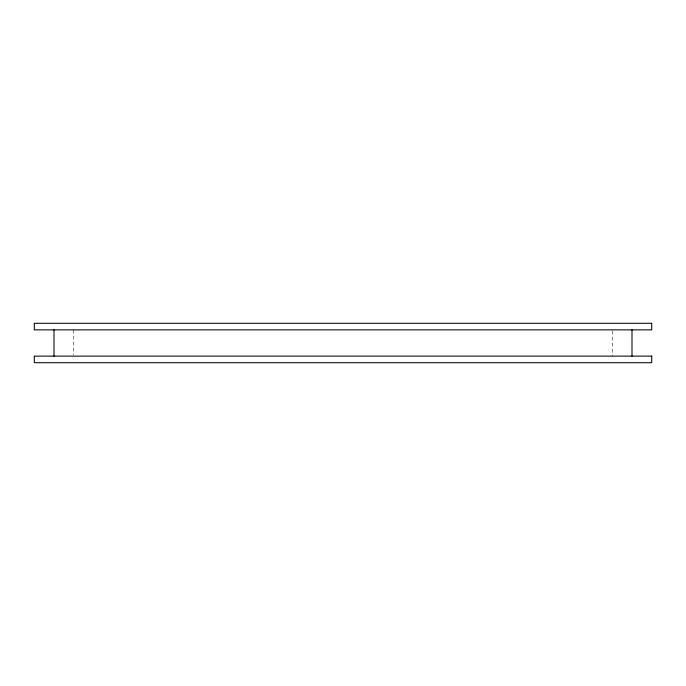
<?xml version="1.0" encoding="UTF-8"?>
<svg xmlns="http://www.w3.org/2000/svg" width="686" height="686" viewBox="0 0 686 686"><rect width="100%" height="100%" fill="white"/><g stroke="black" fill="none" stroke-linecap="round" stroke-linejoin="round"><path stroke-width="0.51" stroke-dasharray="3.43 2.57" d="M612.289 330.918L612.289 356.137M73.711 329.863L73.711 355.082"/><path stroke-width="1.03" d="M631.995 329.863L631.995 356.137M54.005 329.863L54.005 356.137M651.7 323.295L34.3 323.295L34.3 329.863L651.7 329.863L651.7 323.295M651.7 356.137L34.3 356.137L34.3 362.705L651.7 362.705L651.7 356.137"/></g></svg>
